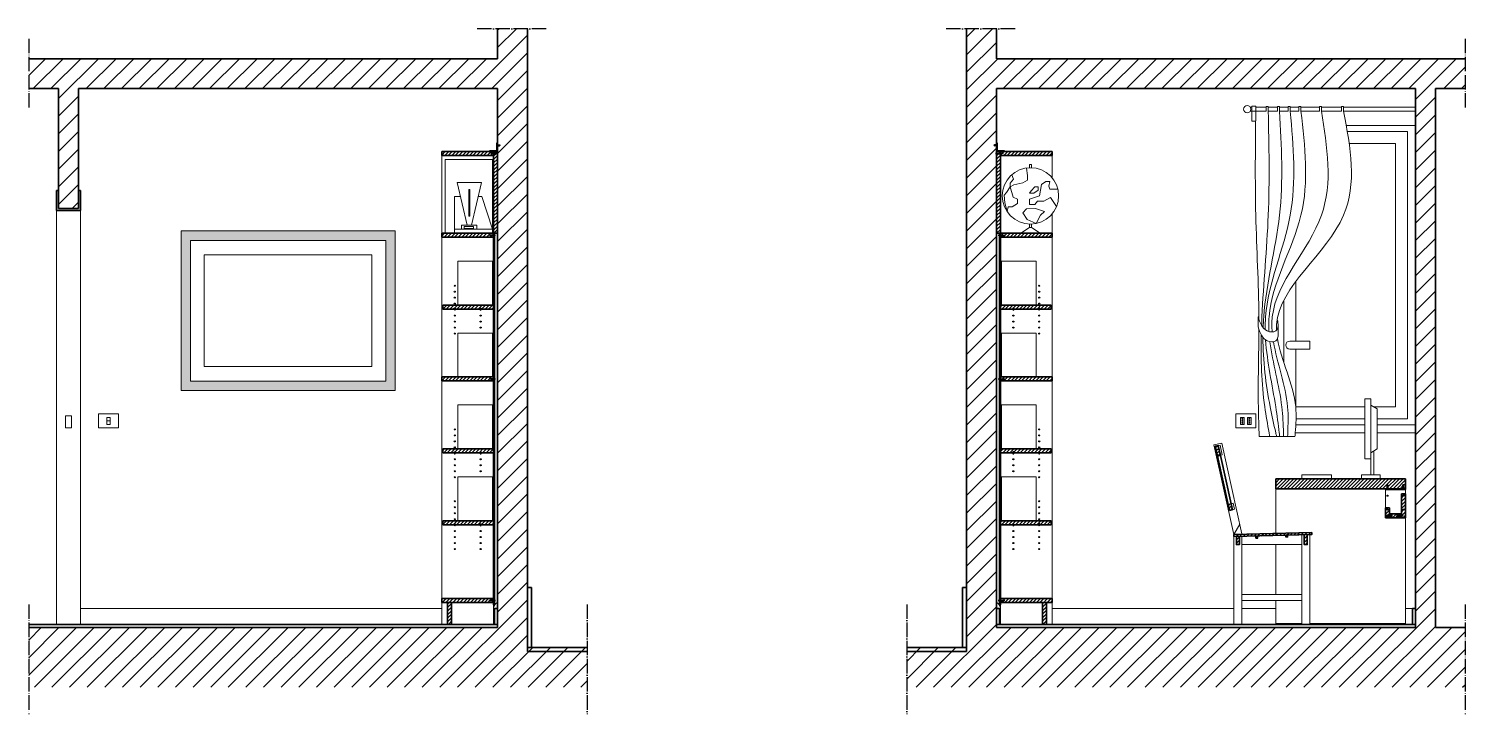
# Model space of a CAD drawing. Header units: inches. Extents: x -1073 to 749, y -113 to 910.
# Drawn here: x 29 to 749, y 566 to 910 of the extents above; entities that cross this region are included whole.
import ezdxf

# ---------------------------------------------------------------- set-up
doc = ezdxf.new("R2010")
doc.units = ezdxf.units.IN
doc.header["$MEASUREMENT"] = 0
doc.linetypes.add('ACAD_ISO04W100', pattern=[30, 24, -3, 0, -3])
doc.linetypes.add('HIDDEN', pattern=[0.375, 0.25, -0.125])
for name, color, linetype, lineweight in [('A-LP-SEZIONI', 151, 'Continuous', 13), ('A-prsp-2', 137, 'Continuous', 13), ('A-SECT A-MCUT', 7, 'Continuous', 35)]:
    doc.layers.add(name, color=color, linetype=linetype, lineweight=lineweight)
doc.layers.add('A-SECT D-MCUT', color=181, linetype='Continuous')
picture_1 = doc.add_image_def('image1.jpg', size_in_pixel=(850, 567))

# ---------------------------------------------------------------- blocks, each defined once
blk = doc.blocks.new('1')
for p, q in [((-113.53, 473.74), (-113.74, 473.54)), ((-113.39, 473.74), (-113.67, 473.47)), ((-113.25, 473.74), (-113.54, 473.46)), ((-113.11, 473.74), (-113.4, 473.46)), ((-113.06, 473.66), (-113.26, 473.46)), ((-111.56, 473.8), (-113.06, 473.8)), ((-111.56, 473.6), (-113.06, 473.6)), ((-111.56, 473.4), (-113.06, 473.4)), ((-111.16, 473.68), (-111.31, 473.68)), ((-111.16, 473.52), (-111.31, 473.52))]:
    blk.add_line(p, q)
blk.add_lwpolyline([(-113.06, 473.74), (-113.62, 473.74, 1), (-113.62, 473.46), (-113.06, 473.46)], format="xyb")
for points in [[(-113.06, 473.85), (-113.06, 473.35), (-111.56, 473.35), (-111.56, 473.85)], [(-111.31, 473.8), (-111.16, 473.8), (-111.16, 473.4), (-111.31, 473.4)]]:
    blk.add_lwpolyline(points, close=True)
for points in [[(-113.06, 473.7), (-111.56, 473.7), (-111.31, 473.7)], [(-111.31, 473.5), (-111.56, 473.5), (-113.06, 473.5)]]:
    blk.add_lwpolyline(points)
blk = doc.blocks.new('BLOCCO')
for p, q in [((9.6, 734.92), (9.2, 734.92)), ((9.3, 735.66), (9.3, 735.57)), ((9.3, 735.57), (9.52, 735.57)), ((9.74, 735.57), (9.52, 735.57)), ((9.74, 735.66), (9.74, 735.57)), ((9.6, 734.47), (9.2, 734.47))]:
    blk.add_line(p, q)
blk.add_lwpolyline([(9.2, 734.92), (9.2, 735.66), (9.85, 735.66), (9.85, 734.35), (9.2, 734.35), (9.2, 734.47)])
blk.add_lwpolyline([(9.3, 735.36), (9.3, 735.11), (9.74, 735.11), (9.74, 735.36)], close=True)
blk.add_arc((9.5, 734.7), 0.245, 293.14041, 66.85959)
blk = doc.blocks.new('2')
for p, q in [((-114.31, 468.2), (-111.81, 468.2)), ((-114.29, 468.3), (-111.83, 468.3)), ((-114.29, 468.11), (-111.83, 468.11)), ((-114.22, 468.4), (-111.9, 468.4)), ((-114.06, 468.45), (-112.06, 468.45)), ((-114.22, 468.01), (-111.9, 468.01)), ((-114.06, 467.95), (-112.06, 467.95))]:
    blk.add_line(p, q)
for centre, start, end in [((-114.06, 468.2), 90, 270), ((-112.06, 468.2), 270, 90)]:
    blk.add_arc(centre, 0.25, start, end)

msp = doc.modelspace()

# ---------------------------------------------------------------- hatches: boundary and pattern name
at = {"layer": 'A-prsp-2', "transparency": 33554687}
h = msp.add_hatch(color=252, dxfattribs=at)
h.dxf.hatch_style = 1
h.paths.add_polyline_path([(105.34, 808.47), (105.34, 728.58), (158.97, 728.58), (212.61, 728.58), (212.61, 808.47), (158.97, 808.47)])
h.paths.add_polyline_path([(158.97, 803.76), (207.9, 803.76), (207.9, 733.29), (158.97, 733.29), (110.04, 733.29), (110.04, 803.76)], flags=16)
at = {"layer": 'A-SECT D-MCUT', "transparency": 33554559}
h = msp.add_hatch(dxfattribs=at)
h.set_pattern_fill('ANSI31', color=181, scale=50)
h.paths.add_polyline_path([(308.97, 599.8), (278.97, 599.8), (278.97, 879.8), (263.97, 879.8), (263.97, 579.8), (308.97, 579.8)])
h.paths.add_polyline_path([(265.27, 851.38), (264.97, 851.18), (264.67, 851.18), (265.12, 851.48), (264.97, 851.58), (264.37, 851.18), (264.07, 851.18), (264.82, 851.68)], flags=16)
h.paths.add_polyline_path([(263.97, 609.8), (28.97, 609.8), (28.97, 579.8), (263.97, 579.8)])
h.paths.add_polyline_path([(278.97, 909.8), (263.97, 909.8), (263.97, 894.8), (28.97, 894.8), (28.97, 879.8), (43.97, 879.8), (43.97, 819.8), (53.97, 819.8), (53.97, 879.8), (278.97, 879.8)])
h = msp.add_hatch(dxfattribs=at)
h.set_pattern_fill('ANSI31', color=181, scale=50)
h.paths.add_polyline_path([(469.06, 599.8), (499.06, 599.8), (499.06, 879.8), (514.06, 879.8), (514.06, 579.8), (469.06, 579.8)])
h.paths.add_polyline_path([(512.76, 851.38), (513.06, 851.18), (513.36, 851.18), (512.91, 851.48), (513.06, 851.58), (513.66, 851.18), (513.96, 851.18), (513.21, 851.68)], flags=16)
h.paths.add_polyline_path([(514.06, 609.8), (749.06, 609.8), (749.06, 579.8), (514.06, 579.8)])
h.paths.add_polyline_path([(499.06, 909.8), (514.06, 909.8), (514.06, 894.8), (749.06, 894.8), (749.06, 879.8), (734.06, 879.8), (734.06, 609.8), (724.06, 609.8), (724.06, 879.8), (499.06, 879.8)])
at = {"layer": 'A-SECT D-MCUT', "transparency": 33554625}
h = msp.add_hatch(dxfattribs=at)
h.set_pattern_fill('ANSI31', color=181, scale=10)
h.set_pattern_definition([(45, (-156.2448, 1e-12), (-0.8838835, 0.8838835), [])])
h.paths.add_polyline_path([(262.52, 734.2), (262.02, 734.2), (262.02, 623.4), (262.52, 623.4)])
h.paths.add_polyline_path([(262.02, 807.3), (235.97, 807.3), (235.97, 805.3), (262.02, 805.3), (262.02, 806.2), (260.32, 806.2), (260.02, 806.3), (260.32, 806.4), (262.02, 806.4)])
h.paths.add_polyline_path([(260.7, 847.3), (260.7, 848.3), (235.97, 848.3), (235.97, 846.3), (262.02, 846.3), (262.02, 847.2), (261.57, 847.2), (261.13, 847.35), (260.9, 847)])
h.paths.add_polyline_path([(263.97, 848.3), (262.02, 848.3), (262.02, 847.4), (263.97, 847.4), (263.97, 847.6)])
h.paths.add_polyline_path([(263.97, 847.2), (262.02, 847.2), (262.02, 807.3), (263.97, 807.3)])
h.paths.add_polyline_path([(262.52, 806.2), (262.02, 806.2), (262.02, 805.3), (262.02, 734.4), (262.52, 734.4)])
h.paths.add_polyline_path([(262.52, 807.3), (262.02, 807.3), (262.02, 806.4), (262.52, 806.4)])
h.paths.add_polyline_path([(262.02, 771.3), (236.47, 771.3), (236.47, 769.3), (242.24, 769.3), (242.24, 769.8), (242.74, 769.8), (242.74, 769.3), (255.26, 769.3), (255.26, 769.8), (255.76, 769.8), (255.76, 769.3), (262.02, 769.3)])
h.paths.add_polyline_path([(262.02, 735.3), (235.97, 735.3), (235.97, 733.3), (262.02, 733.3), (262.02, 734.2), (260.32, 734.2), (260.02, 734.3), (260.32, 734.4), (262.02, 734.4)])
h.paths.add_polyline_path([(262.02, 699.3), (236.47, 699.3), (236.47, 697.3), (242.24, 697.3), (242.24, 697.8), (242.74, 697.8), (242.74, 697.3), (255.26, 697.3), (255.26, 697.8), (255.76, 697.8), (255.76, 697.3), (262.02, 697.3)])
h.paths.add_polyline_path([(262.02, 663.3), (236.47, 663.3), (236.47, 661.3), (242.24, 661.3), (242.24, 661.8), (242.74, 661.8), (242.74, 661.3), (255.26, 661.3), (255.26, 661.8), (255.76, 661.8), (255.76, 661.3), (262.02, 661.3)])
h.paths.add_polyline_path([(262.02, 624.3), (235.97, 624.3), (235.97, 622.3), (262.02, 622.3), (262.02, 623.2), (260.32, 623.2), (260.02, 623.3), (260.32, 623.4), (262.02, 623.4)])
h.paths.add_polyline_path([(240.97, 622.3), (238.97, 622.3), (238.97, 611.3), (240.97, 611.3)])
h.paths.add_polyline_path([(262.52, 623.2), (262.02, 623.2), (262.02, 621.1), (262.52, 621.1)])
h = msp.add_hatch(dxfattribs=at)
h.set_pattern_fill('ANSI31', color=181, scale=10)
h.set_pattern_definition([(45, (63.839, 0), (-0.8838835, 0.8838835), [])])
h.paths.add_polyline_path([(515.51, 734.2), (516.01, 734.2), (516.01, 623.4), (515.51, 623.4)])
h.paths.add_polyline_path([(516.01, 807.3), (542.06, 807.3), (542.06, 805.3), (516.01, 805.3), (516.01, 806.2), (517.71, 806.2), (518.01, 806.3), (517.71, 806.4), (516.01, 806.4)])
h.paths.add_polyline_path([(517.33, 847.3), (517.33, 848.3), (542.06, 848.3), (542.06, 846.3), (516.01, 846.3), (516.01, 847.2), (516.46, 847.2), (516.9, 847.35), (517.13, 847)])
h.paths.add_polyline_path([(514.06, 848.3), (516.01, 848.3), (516.01, 847.4), (514.06, 847.4), (514.06, 847.6)])
h.paths.add_polyline_path([(514.06, 847.2), (516.01, 847.2), (516.01, 807.3), (514.06, 807.3)])
h.paths.add_polyline_path([(515.51, 806.2), (516.01, 806.2), (516.01, 805.3), (516.01, 734.4), (515.51, 734.4)])
h.paths.add_polyline_path([(515.51, 807.3), (516.01, 807.3), (516.01, 806.4), (515.51, 806.4)])
h.paths.add_polyline_path([(516.01, 771.3), (541.56, 771.3), (541.56, 769.3), (535.79, 769.3), (535.79, 769.8), (535.29, 769.8), (535.29, 769.3), (522.77, 769.3), (522.77, 769.8), (522.27, 769.8), (522.27, 769.3), (516.01, 769.3)])
h.paths.add_polyline_path([(516.01, 735.3), (542.06, 735.3), (542.06, 733.3), (516.01, 733.3), (516.01, 734.2), (517.71, 734.2), (518.01, 734.3), (517.71, 734.4), (516.01, 734.4)])
h.paths.add_polyline_path([(516.01, 699.3), (541.56, 699.3), (541.56, 697.3), (535.79, 697.3), (535.79, 697.8), (535.29, 697.8), (535.29, 697.3), (522.77, 697.3), (522.77, 697.8), (522.27, 697.8), (522.27, 697.3), (516.01, 697.3)])
h.paths.add_polyline_path([(516.01, 663.3), (541.56, 663.3), (541.56, 661.3), (535.79, 661.3), (535.79, 661.8), (535.29, 661.8), (535.29, 661.3), (522.77, 661.3), (522.77, 661.8), (522.27, 661.8), (522.27, 661.3), (516.01, 661.3)])
h.paths.add_polyline_path([(516.01, 624.3), (542.06, 624.3), (542.06, 622.3), (516.01, 622.3), (516.01, 623.2), (517.71, 623.2), (518.01, 623.3), (517.71, 623.4), (516.01, 623.4)])
h.paths.add_polyline_path([(537.06, 622.3), (539.06, 622.3), (539.06, 611.3), (537.06, 611.3)])
h.paths.add_polyline_path([(515.51, 623.2), (516.01, 623.2), (516.01, 621.1), (515.51, 621.1)])
at = {"layer": 'A-SECT D-MCUT', "transparency": 33554564}
h = msp.add_hatch(dxfattribs=at)
h.set_pattern_fill('ANSI31', color=181, scale=10)
h.paths.add_polyline_path([(631.68, 671.79), (630.21, 671.46), (630.88, 668.46), (632.34, 668.79)])
h.paths.add_polyline_path([(635.82, 655.3), (634.32, 655.3), (634.32, 651.3), (635.82, 651.3)])
h.paths.add_polyline_path([(672.07, 657.3), (633.07, 656.3), (633.07, 655.3), (672.07, 656.3)])
h.paths.add_polyline_path([(669.83, 656.22), (668.33, 656.22), (668.32, 651.3), (669.82, 651.3)])
h.paths.add_polyline_path([(625.21, 700.89), (623.74, 700.57), (624.83, 695.69), (626.29, 696.01)])
edge = h.paths.add_edge_path()
edge.add_line((717.06, 676.8), (719.06, 676.8))
edge.add_line((719.06, 676.8), (719.06, 664.8))
edge.add_line((719.06, 664.8), (717.06, 664.8))
edge.add_line((717.06, 664.8), (717.06, 665.49))
edge.add_line((717.06, 665.49), (717.06, 665.57))
edge.add_line((717.06, 665.57), (717.06, 665.68))
edge.add_line((717.06, 665.68), (717.62, 665.68))
edge.add_arc((717.62, 665.82), 0.14, 270, 450)
edge.add_line((717.62, 665.96), (717.06, 665.96))
edge.add_line((717.06, 665.96), (717.06, 666.07))
edge.add_line((717.06, 666.07), (717.06, 676.8))
edge = h.paths.add_edge_path(flags=16)
edge.add_arc((718.06, 675.8), 0.3, 0, 360)
edge = h.paths.add_edge_path(flags=16)
edge.add_arc((718.06, 668.8), 0.3, 0, 360)
h.paths.add_polyline_path([(715.56, 666.8), (717.06, 666.8), (717.06, 666.07), (715.56, 666.07)], flags=17)
h.paths.add_polyline_path([(711.06, 665.55), (712.31, 665.55), (712.31, 666.05), (711.06, 666.05), (711.06, 666.8), (714.91, 666.8), (714.91, 665.49), (715.56, 665.49), (717.06, 665.49), (717.06, 664.8), (711.06, 664.8)])
h.paths.add_polyline_path([(709.06, 669.8), (711.06, 669.8), (711.06, 666.05), (709.81, 666.05), (709.81, 665.55), (711.06, 665.55), (711.06, 664.8), (709.06, 664.8)])
edge = h.paths.add_edge_path(flags=16)
edge.add_arc((710.06, 668.8), 0.3, 0, 360)
h.paths.add_polyline_path([(709.06, 679.3), (709.97, 679.3), (709.89, 679), (709.06, 679)])
h.paths.add_polyline_path([(710.27, 679.3), (717.84, 679.3), (717.76, 679), (710.36, 679)])
h.paths.add_polyline_path([(718.14, 679.3), (719.06, 679.3), (719.06, 679), (718.23, 679)])
edge = h.paths.add_edge_path()
edge.add_line((654.06, 684.3), (719.06, 684.3))
edge.add_line((719.06, 684.3), (719.06, 679.3))
edge.add_line((719.06, 679.3), (718.14, 679.3))
edge.add_line((718.14, 679.3), (718.14, 681.17))
edge.add_arc((717.99, 681.17), 0.15, 0, 180)
edge.add_line((717.84, 681.17), (717.84, 679.3))
edge.add_line((717.84, 679.3), (710.27, 679.3))
edge.add_line((710.27, 679.3), (710.27, 681.17))
edge.add_arc((710.12, 681.17), 0.15, 0, 180)
edge.add_line((709.97, 681.17), (709.97, 679.3))
edge.add_line((709.97, 679.3), (709.06, 679.3))
edge.add_line((709.06, 679.3), (654.06, 679.3))
edge.add_line((654.06, 679.3), (654.06, 684.3))

# ---------------------------------------------------------------- linework, layer by layer
at = {"transparency": 33554625}
for p, q in [((263.67, 851.88), (263.97, 851.88)), ((263.67, 851.63), (263.77, 851.38)), ((263.67, 851.13), (263.77, 851.38)), ((263.67, 850.88), (263.97, 850.88)), ((263.97, 851.58), (263.82, 851.88)), ((263.97, 851.18), (263.82, 850.88)), ((263.97, 851.58), (264.97, 851.58)), ((264.37, 851.58), (263.97, 851.31)), ((264.07, 851.58), (263.97, 851.51)), ((263.97, 851.18), (264.97, 851.18)), ((264.67, 851.58), (264.07, 851.18)), ((264.97, 851.58), (264.37, 851.18)), ((265.12, 851.48), (264.67, 851.18)), ((264.97, 851.58), (265.27, 851.38)), ((265.27, 851.38), (264.97, 851.18)), ((513.06, 851.58), (512.76, 851.38)), ((512.76, 851.38), (513.06, 851.18)), ((512.91, 851.48), (513.36, 851.18)), ((514.06, 851.58), (513.06, 851.58)), ((513.06, 851.58), (513.66, 851.18)), ((514.06, 851.18), (513.06, 851.18)), ((513.36, 851.58), (513.96, 851.18)), ((513.66, 851.58), (514.06, 851.31)), ((513.96, 851.58), (514.06, 851.51)), ((514.36, 851.88), (514.06, 851.88)), ((514.06, 851.58), (514.21, 851.88)), ((514.06, 851.18), (514.21, 850.88)), ((514.36, 850.88), (514.06, 850.88)), ((514.36, 851.63), (514.26, 851.38)), ((514.36, 851.13), (514.26, 851.38)), ((261.82, 848.6), (259.97, 848.6)), ((260.4, 848.6), (260.4, 848.3)), ((260.7, 848.3), (260.4, 848.45)), ((260.65, 848.6), (260.9, 848.5)), ((260.7, 848.3), (260.7, 847.3)), ((260.7, 847.9), (260.96, 848.3)), ((260.7, 848.2), (260.76, 848.3)), ((260.7, 847.6), (261.1, 848.2)), ((260.7, 847.3), (261.1, 847.9)), ((260.7, 847.3), (260.9, 847)), ((260.8, 847.15), (261.1, 847.6)), ((261.15, 848.6), (260.9, 848.5)), ((260.9, 847), (261.1, 847.3)), ((261.1, 848.3), (261.4, 848.45)), ((261.1, 848.3), (261.1, 847.3)), ((261.57, 847.4), (261.27, 847.3)), ((261.27, 847.3), (261.57, 847.2)), ((261.4, 848.6), (261.4, 848.3)), ((263.97, 847.4), (261.57, 847.4)), ((263.97, 847.2), (261.57, 847.2)), ((264.17, 847.6), (263.97, 847.6)), ((263.97, 847.6), (263.97, 847.4)), ((263.97, 847), (264.17, 847)), ((264.17, 847), (264.17, 847.6)), ((513.86, 847), (513.86, 847.6)), ((513.86, 847.6), (514.06, 847.6)), ((514.06, 847), (513.86, 847)), ((514.06, 847.6), (514.06, 847.4)), ((514.06, 847.4), (516.46, 847.4)), ((514.06, 847.2), (516.46, 847.2)), ((516.21, 848.6), (518.06, 848.6)), ((516.46, 847.4), (516.76, 847.3)), ((516.76, 847.3), (516.46, 847.2)), ((516.63, 848.6), (516.63, 848.3)), ((516.93, 848.3), (516.63, 848.45)), ((516.88, 848.6), (517.13, 848.5)), ((516.93, 848.3), (516.93, 847.3)), ((517.33, 847.6), (516.93, 848.2)), ((517.33, 847.3), (516.93, 847.9)), ((517.23, 847.15), (516.93, 847.6)), ((517.13, 847), (516.93, 847.3)), ((517.33, 847.9), (517.07, 848.3)), ((517.38, 848.6), (517.13, 848.5)), ((517.33, 847.3), (517.13, 847)), ((517.33, 848.2), (517.27, 848.3)), ((517.33, 848.3), (517.63, 848.45)), ((517.33, 848.3), (517.33, 847.3)), ((517.63, 848.6), (517.63, 848.3)), ((262.72, 806.6), (262.52, 806.6)), ((262.72, 806), (262.72, 806.6)), ((515.31, 806), (515.31, 806.6)), ((515.31, 806.6), (515.51, 806.6)), ((260.32, 806.4), (260.02, 806.3)), ((260.02, 806.3), (260.32, 806.2)), ((262.52, 806.4), (260.32, 806.4)), ((262.52, 806.2), (260.32, 806.2)), ((262.52, 806), (262.72, 806)), ((515.51, 806), (515.31, 806)), ((515.51, 806.4), (517.71, 806.4)), ((515.51, 806.2), (517.71, 806.2)), ((517.71, 806.4), (518.01, 806.3)), ((518.01, 806.3), (517.71, 806.2)), ((242.24, 769.05), (242.24, 769.8)), ((242.24, 769.8), (242.74, 769.8)), ((242.74, 769.8), (242.74, 769.05)), ((255.26, 769.05), (255.26, 769.8)), ((255.26, 769.8), (255.76, 769.8)), ((255.76, 769.8), (255.76, 769.05)), ((522.77, 769.8), (522.27, 769.8)), ((522.27, 769.8), (522.27, 769.05)), ((522.77, 769.05), (522.77, 769.8)), ((535.79, 769.8), (535.29, 769.8)), ((535.29, 769.8), (535.29, 769.05)), ((535.79, 769.05), (535.79, 769.8)), ((262.72, 734.6), (262.52, 734.6)), ((262.72, 734), (262.72, 734.6)), ((515.31, 734), (515.31, 734.6)), ((515.31, 734.6), (515.51, 734.6)), ((260.32, 734.4), (260.02, 734.3)), ((260.02, 734.3), (260.32, 734.2)), ((262.52, 734.4), (260.32, 734.4)), ((262.52, 734.2), (260.32, 734.2)), ((262.52, 734), (262.72, 734)), ((515.51, 734), (515.31, 734)), ((515.51, 734.4), (517.71, 734.4)), ((515.51, 734.2), (517.71, 734.2)), ((517.71, 734.4), (518.01, 734.3)), ((518.01, 734.3), (517.71, 734.2)), ((242.24, 697.05), (242.24, 697.8)), ((242.24, 697.8), (242.74, 697.8)), ((242.74, 697.8), (242.74, 697.05)), ((255.26, 697.05), (255.26, 697.8)), ((255.26, 697.8), (255.76, 697.8)), ((255.76, 697.8), (255.76, 697.05)), ((522.77, 697.8), (522.27, 697.8)), ((522.27, 697.8), (522.27, 697.05)), ((522.77, 697.05), (522.77, 697.8)), ((535.79, 697.8), (535.29, 697.8)), ((535.29, 697.8), (535.29, 697.05)), ((535.79, 697.05), (535.79, 697.8)), ((242.24, 661.05), (242.24, 661.8)), ((242.24, 661.8), (242.74, 661.8)), ((242.74, 661.8), (242.74, 661.05)), ((255.26, 661.05), (255.26, 661.8)), ((255.26, 661.8), (255.76, 661.8)), ((255.76, 661.8), (255.76, 661.05)), ((522.77, 661.8), (522.27, 661.8)), ((522.27, 661.8), (522.27, 661.05)), ((522.77, 661.05), (522.77, 661.8)), ((535.79, 661.8), (535.29, 661.8)), ((535.29, 661.8), (535.29, 661.05)), ((535.79, 661.05), (535.79, 661.8)), ((260.32, 623.4), (260.02, 623.3)), ((260.02, 623.3), (260.32, 623.2)), ((262.52, 623.4), (260.32, 623.4)), ((262.52, 623.2), (260.32, 623.2)), ((262.72, 623.6), (262.52, 623.6)), ((262.52, 623), (262.72, 623)), ((262.72, 623), (262.72, 623.6)), ((515.31, 623), (515.31, 623.6)), ((515.31, 623.6), (515.51, 623.6)), ((515.51, 623), (515.31, 623)), ((515.51, 623.4), (517.71, 623.4)), ((515.51, 623.2), (517.71, 623.2)), ((517.71, 623.4), (518.01, 623.3)), ((518.01, 623.3), (517.71, 623.2)), ((235.97, 611.3), (262.02, 611.3)), ((542.06, 611.3), (516.01, 611.3))]:
    msp.add_line(p, q, dxfattribs=at)
at = {"transparency": 33554687}
for p, q in [((714.91, 665.8), (714.91, 666.8)), ((644.09, 654.58), (644.07, 655.58)), ((644.92, 655.4), (644.22, 655.38)), ((644.22, 655.38), (644.24, 654.59)), ((644.92, 655.4), (644.94, 654.61)), ((645.09, 654.61), (645.06, 655.61)), ((659.09, 654.97), (659.06, 655.97)), ((659.22, 655.76), (659.92, 655.78)), ((659.22, 655.76), (659.24, 654.97)), ((659.92, 655.78), (659.94, 654.99)), ((660.09, 654.99), (660.06, 655.99)), ((644.09, 654.58), (645.09, 654.61)), ((660.09, 654.99), (659.09, 654.97))]:
    msp.add_line(p, q, dxfattribs=at)
at = {"transparency": 33554625}
for centre in [(242.49, 781.05), (242.49, 778.05), (535.54, 781.05), (535.54, 778.05), (242.49, 775.05), (242.49, 772.05), (535.54, 775.05), (535.54, 772.05), (242.49, 766.05), (242.49, 763.05), (255.51, 766.05), (255.51, 763.05), (522.52, 766.05), (522.52, 763.05), (535.54, 766.05), (535.54, 763.05), (242.49, 760.05), (242.49, 757.05), (255.51, 760.05), (522.52, 760.05), (535.54, 760.05), (535.54, 757.05), (242.49, 709.05), (242.49, 706.05), (535.54, 709.05), (535.54, 706.05), (242.49, 703.05), (242.49, 700.05), (535.54, 703.05), (535.54, 700.05), (242.49, 694.05), (242.49, 691.05), (255.51, 694.05), (255.51, 691.05), (522.52, 694.05), (522.52, 691.05), (535.54, 694.05), (535.54, 691.05), (242.49, 688.05), (242.49, 685.05), (255.51, 688.05), (522.52, 688.05), (535.54, 688.05), (535.54, 685.05), (242.49, 673.05), (242.49, 670.05), (535.54, 673.05), (535.54, 670.05), (242.49, 667.05), (242.49, 664.05), (535.54, 667.05), (535.54, 664.05), (242.49, 658.05), (242.49, 655.05), (255.51, 658.05), (255.51, 655.05), (522.52, 658.05), (522.52, 655.05), (535.54, 658.05), (535.54, 655.05), (242.49, 652.05), (242.49, 649.05), (255.51, 652.05), (255.51, 649.05), (522.52, 652.05), (522.52, 649.05), (535.54, 652.05), (535.54, 649.05)]:
    msp.add_circle(centre, 0.25, dxfattribs=at)
at = {"transparency": 33554687}
msp.add_circle((710.06, 675.8), 0.3, dxfattribs=at)
at = {"linetype": 'HIDDEN', "transparency": 33554687}
for centre in [(718.06, 675.8), (710.06, 668.8), (718.06, 668.8)]:
    msp.add_circle(centre, 0.3, dxfattribs=at)
at = {"transparency": 33554625}
for centre in [(242.49, 769.05), (255.51, 769.05), (522.52, 769.05), (535.54, 769.05), (242.49, 697.05), (255.51, 697.05), (522.52, 697.05), (535.54, 697.05), (242.49, 661.05), (255.51, 661.05), (522.52, 661.05), (535.54, 661.05)]:
    msp.add_arc(centre, 0.25, 180, 0, dxfattribs=at)
at = {"layer": 'A-LP-SEZIONI', "linetype": 'ACAD_ISO04W100', "lineweight": 30, "ltscale": 0.3, "transparency": 33554687}
for p, q in [((288.28, 909.8), (253.28, 909.8)), ((523.36, 909.8), (488.36, 909.8)), ((28.97, 904.8), (28.97, 869.8)), ((749.06, 904.8), (749.06, 869.8)), ((28.97, 621.3), (28.97, 566.3)), ((308.97, 621.3), (308.97, 566.3)), ((469.06, 621.3), (469.06, 566.3))]:
    msp.add_line(p, q, dxfattribs=at)
at = {"layer": 'A-LP-SEZIONI', "transparency": 33554687}
for p, q in [((235.97, 807.3), (235.97, 846.3)), ((542.06, 834.94), (542.06, 846.3)), ((42.97, 818.8), (42.97, 611.3)), ((54.97, 818.8), (54.97, 611.3)), ((542.06, 807.3), (542.06, 817.14)), ((661.06, 753.3), (671.06, 753.3)), ((671.06, 749.3), (661.06, 749.3)), ((671.06, 753.3), (671.06, 749.3)), ((68.1, 713.3), (69.85, 713.3)), ((663.82, 707.3), (698.65, 707.3)), ((704.83, 707.3), (724.06, 707.3)), ((623.07, 701.3), (626.97, 702.17)), ((623.07, 701.3), (633.07, 656.3)), ((625.21, 700.89), (626.18, 701.11)), ((626.18, 701.11), (627.27, 696.23)), ((626.97, 702.17), (637.07, 656.74)), ((626.29, 696.01), (627.27, 696.23)), ((654.06, 656.3), (654.06, 679.3)), ((709.06, 669.8), (709.06, 679)), ((719.06, 679), (719.06, 676.8)), ((631.68, 671.79), (632.65, 672.01)), ((632.65, 672.01), (633.32, 669.01)), ((632.34, 668.79), (633.32, 669.01)), ((719.06, 664.8), (719.06, 611.8)), ((636, 661.54), (633.07, 656.3)), ((633.07, 611.3), (633.07, 655.3)), ((637.07, 656.4), (637.07, 656.74)), ((637.07, 611.3), (637.07, 655.4)), ((667.07, 656.17), (667.07, 611.3)), ((671.07, 656.28), (671.07, 611.3)), ((637.07, 651.3), (667.07, 651.3)), ((654.06, 626.3), (654.06, 651.3)), ((235.97, 619.3), (54.97, 619.3)), ((262.02, 621.1), (262.02, 619.3)), ((262.47, 619.3), (262.02, 619.3)), ((515.56, 619.3), (516.01, 619.3)), ((516.01, 621.1), (516.01, 619.3)), ((542.06, 619.3), (633.07, 619.3)), ((667.07, 626.3), (637.07, 626.3)), ((667.07, 623.3), (637.07, 623.3)), ((637.07, 619.3), (654.06, 619.3)), ((654.06, 611.8), (654.06, 623.3)), ((719.06, 619.3), (722.56, 619.3)), ((633.07, 611.3), (637.07, 611.3)), ((667.07, 611.8), (654.06, 611.8)), ((667.07, 611.3), (671.07, 611.3)), ((719.06, 611.8), (671.07, 611.8))]:
    msp.add_line(p, q, dxfattribs=at)
at = {"layer": 'A-LP-SEZIONI', "transparency": 33554625}
for p, q in [((235.97, 805.3), (235.97, 735.3)), ((542.06, 805.3), (542.06, 735.3)), ((235.97, 733.3), (235.97, 624.3)), ((542.06, 733.3), (542.06, 624.3)), ((235.97, 622.3), (235.97, 611.3)), ((262.02, 611.3), (262.02, 619.3)), ((516.01, 611.3), (516.01, 619.3)), ((542.06, 622.3), (542.06, 611.3))]:
    msp.add_line(p, q, dxfattribs=at)
at = {"layer": 'A-LP-SEZIONI', "transparency": 33554687}
for points in [[(724.06, 861.3), (689.38, 861.3)], [(704.83, 714.3), (720.06, 714.3), (720.06, 858.3), (689.9, 858.3)], [(690.83, 852.3), (714.06, 852.3), (714.06, 720.3), (703.19, 720.3)], [(664.06, 753.3), (664.06, 783.1)], [(658.06, 773.62), (658.06, 742.71)], [(698.65, 720.3), (664.06, 720.3), (664.06, 749.3)], [(664.23, 714.3), (698.65, 714.3)], [(664.1, 711.3), (698.65, 711.3)], [(704.83, 711.3), (724.06, 711.3)]]:
    msp.add_lwpolyline(points, dxfattribs=at)
for points in [[(47.47, 709.8), (50.47, 709.8), (50.47, 715.8), (47.47, 715.8)], [(73.97, 709.8), (73.97, 716.8), (63.97, 716.8), (63.97, 709.8)], [(68.1, 711.55), (69.85, 711.55), (69.85, 715.05), (68.1, 715.05)], [(656.06, 611.3), (658.05, 611.3), (658.05, 611.8), (656.06, 611.8)], [(719.06, 611.3), (717.07, 611.3), (717.07, 611.8), (719.06, 611.8)]]:
    msp.add_lwpolyline(points, close=True, dxfattribs=at)
msp.add_arc((661.06, 751.3), 2, 90, 270, dxfattribs=at)
at = {"layer": 'A-LP-SEZIONI', "transparency": 33554625}
for centre, start, end in [((265.19, 619.38), 112.56431, 181.36405), ((512.84, 619.38), 358.63595, 67.43569)]:
    msp.add_arc(centre, 3.17, start, end, dxfattribs=at)
at = {"layer": 'A-LP-SEZIONI', "transparency": 33554687}
for points in [[(644.36, 655.38), (644.57, 655.31), (644.78, 655.39)], [(659.77, 655.78), (659.57, 655.7), (659.36, 655.77)]]:
    msp.add_spline(points, degree=3, dxfattribs=at)
at = {"layer": 'A-prsp-2', "transparency": 33554687}
for p, q in [((641.26, 870.49), (642.06, 870.49)), ((642.06, 868.49), (641.26, 868.49)), ((642.06, 863.49), (642.06, 870.99)), ((642.06, 870.99), (644.06, 870.99)), ((649.31, 868.49), (642.06, 868.49)), ((644.06, 870.99), (644.06, 868.49)), ((649.31, 870.49), (644.06, 870.49)), ((654.94, 870.49), (650.31, 870.49)), ((654.94, 868.49), (650.31, 868.49)), ((660.32, 870.49), (655.94, 870.49)), ((660.32, 868.49), (655.94, 868.49)), ((665.7, 870.49), (661.32, 870.49)), ((665.7, 868.49), (661.32, 868.49)), ((675.96, 870.49), (666.7, 870.49)), ((675.96, 868.49), (666.7, 868.49)), ((687.06, 870.49), (676.96, 870.49)), ((687.06, 868.49), (676.96, 868.49)), ((724.06, 870.49), (688.06, 870.49)), ((724.06, 868.49), (688.06, 868.49)), ((644, 863.49), (642.06, 863.49)), ((522.56, 834.44), (521.84, 836.67)), ((529.06, 839.99), (529.62, 836.2)), ((529.62, 836.2), (529.62, 833.88)), ((530.65, 840.13), (530.65, 841.8)), ((530.65, 841.8), (531.59, 841.8)), ((531.6, 840.13), (531.59, 841.8)), ((248.78, 811.37), (243.73, 832.71)), ((243.73, 832.71), (255.95, 832.71)), ((249.64, 829.29), (249.64, 815.85)), ((249.64, 829.29), (250.04, 829.29)), ((250.04, 829.29), (250.04, 815.85)), ((250.9, 811.37), (255.95, 832.71)), ((519.08, 827.73), (520.88, 830.53)), ((520.88, 832.39), (522.56, 834.44)), ((520.88, 830.53), (520.88, 832.39)), ((522.74, 831.65), (520.88, 830.53)), ((520.88, 830.53), (522.37, 825.41)), ((527.2, 832.67), (522.74, 831.65)), ((529.62, 833.88), (527.2, 832.67)), ((530.7, 827.42), (531.46, 828.66)), ((531.46, 828.66), (533.27, 830.56)), ((534.89, 828.85), (532.79, 827.42)), ((533.27, 830.56), (534.89, 830.56)), ((534.89, 830.56), (534.89, 828.85)), ((535.7, 826.05), (536.6, 831.71)), ((536.6, 831.71), (538.8, 833.33)), ((538.8, 833.33), (540.8, 833.33)), ((540.8, 833.33), (540.23, 830.85)), ((540.23, 830.85), (540.8, 829.42)), ((540.8, 829.42), (544.81, 829.42)), ((242.42, 825.8), (245.37, 825.8)), ((242.42, 825.8), (242.42, 807.3)), ((254.31, 825.8), (256.08, 825.8)), ((256.08, 825.8), (261.52, 809.3)), ((517.95, 826.43), (519.08, 827.73)), ((518.26, 822.65), (517.95, 826.43)), ((519.39, 818.19), (518.26, 822.65)), ((524.69, 822.25), (522, 820.48)), ((522.37, 825.41), (524.69, 824.39)), ((524.69, 824.39), (524.69, 822.25)), ((535.7, 826.05), (530.6, 824.46)), ((530.6, 824.46), (530.6, 821.7)), ((530.6, 821.7), (533.27, 821.7)), ((532.79, 827.42), (530.7, 827.42)), ((533.27, 821.7), (534.6, 823.32)), ((534.6, 823.32), (537.75, 823.32)), ((537.75, 823.32), (541.18, 825.32)), ((541.18, 825.32), (544.16, 820.68)), ((250.04, 815.85), (249.64, 815.85)), ((519.86, 820.48), (519.39, 818.19)), ((522, 820.48), (519.86, 820.48)), ((527.27, 817.5), (529.17, 819.5)), ((529.46, 814.16), (527.27, 817.5)), ((529.17, 819.5), (533.56, 819.69)), ((534.03, 812.23), (529.46, 814.16)), ((533.56, 819.69), (538.13, 818.26)), ((536.13, 816.45), (534.03, 812.23)), ((538.13, 818.26), (536.13, 816.45)), ((242.42, 809.3), (261.52, 809.3)), ((245.89, 809.3), (245.89, 811.37)), ((245.89, 811.37), (253.67, 811.37)), ((253.67, 811.37), (253.67, 809.3)), ((530.65, 810.27), (526.34, 807.3)), ((530.65, 810.27), (531.6, 810.27)), ((530.66, 811.94), (530.66, 810.27)), ((531.6, 811.94), (531.6, 810.28)), ((531.62, 810.27), (535.92, 807.3)), ((645.26, 765.39), (645.26, 760.39)), ((655.25, 761.27), (655.25, 756.27)), ((698.65, 694.3), (698.65, 724.3)), ((698.65, 724.3), (701.74, 724.3)), ((701.74, 724.3), (701.74, 719.3)), ((704.83, 719.3), (701.74, 721.19)), ((701.74, 719.3), (701.74, 694.3)), ((704.83, 699.3), (704.83, 719.3)), ((645.77, 705.52), (663.69, 705.55)), ((704.83, 699.3), (701.74, 697.22)), ((701.74, 694.3), (698.65, 694.3)), ((701.74, 694.3), (701.74, 686.3)), ((703.28, 686.3), (703.28, 698.26)), ((697.11, 684.3), (697.11, 686.3)), ((697.11, 686.3), (706.37, 686.3)), ((706.37, 684.3), (697.11, 684.3)), ((706.37, 686.3), (706.37, 684.3))]:
    msp.add_line(p, q, dxfattribs=at)
for points in [[(650.31, 868.49), (650.31, 870.79), (649.31, 870.79), (649.31, 868.49)], [(655.94, 868.49), (655.94, 870.79), (654.94, 870.79), (654.94, 868.49)], [(661.32, 868.49), (661.32, 870.79), (660.32, 870.79), (660.32, 868.49)], [(666.7, 868.49), (666.7, 870.79), (665.7, 870.79), (665.7, 868.49)], [(676.96, 868.49), (676.96, 870.79), (675.96, 870.79), (675.96, 868.49)], [(688.06, 868.49), (688.06, 870.79), (687.06, 870.79), (687.06, 868.49)], [(261.52, 807.3), (261.52, 844.3), (237.71, 844.3), (237.71, 807.3)], [(261.52, 771.3), (261.52, 793.3), (244.06, 793.3), (244.06, 771.3)], [(533.97, 771.3), (533.97, 793.3), (516.51, 793.3), (516.51, 771.3)], [(261.52, 735.3), (261.52, 757.3), (244.06, 757.3), (244.06, 735.3)], [(533.97, 735.3), (533.97, 757.3), (516.51, 757.3), (516.51, 735.3)], [(261.52, 699.3), (261.52, 721.3), (244.06, 721.3), (244.06, 699.3)], [(533.97, 699.3), (533.97, 721.3), (516.51, 721.3), (516.51, 699.3)], [(261.52, 663.3), (261.52, 685.3), (244.06, 685.3), (244.06, 663.3)], [(533.97, 663.3), (533.97, 685.3), (516.51, 685.3), (516.51, 663.3)]]:
    msp.add_lwpolyline(points, dxfattribs=at)
for points in [[(212.61, 808.47), (158.97, 808.47), (105.34, 808.47), (105.34, 728.58), (158.97, 728.58), (212.61, 728.58)], [(247.29, 810.76), (251.94, 810.76), (251.94, 809.78), (247.29, 809.78)], [(207.9, 803.76), (158.97, 803.76), (110.04, 803.76), (110.04, 733.29), (158.97, 733.29), (207.9, 733.29)], [(639.88, 709.8), (634.06, 709.8), (634.06, 716.8), (639.88, 716.8), (644.06, 716.8), (644.06, 709.8)], [(636.43, 711.55), (638.18, 711.55), (638.18, 715.05), (636.43, 715.05)], [(641.68, 711.55), (639.93, 711.55), (639.93, 715.05), (641.68, 715.05)], [(682.05, 684.3), (667.05, 684.3), (667.05, 686.3), (682.05, 686.3)]]:
    msp.add_lwpolyline(points, close=True, dxfattribs=at)
for centre, radius in [((639.76, 869.49), 1.8), ((531.11, 826.04), 14.11), ((637.31, 714.3), 0.25), ((637.31, 713.3), 0.25), ((640.81, 714.3), 0.25), ((640.81, 713.3), 0.25), ((637.31, 712.3), 0.25), ((640.81, 712.3), 0.25)]:
    msp.add_circle(centre, radius, dxfattribs=at)
msp.add_arc((531.11, 826.04), 14.87, 269.94566, 270.05434, dxfattribs=at)
for points, knots in [([(644.06, 868.49), (643.85, 851.1), (643.43, 816.72), (645.5, 782.03), (645.6, 764.7), (645.6, 764.35)], [0, 0, 0, 0, 52.153731, 103.116722, 104.155355, 104.155355, 104.155355, 104.155355]), ([(650.31, 868.49), (650.66, 851.08), (651.36, 816.65), (647.79, 781.01), (647.01, 762.54), (646.96, 761.11)], [0, 0, 0, 0, 52.153731, 103.192497, 107.464156, 107.464156, 107.464156, 107.464156]), ([(655.94, 868.49), (656.91, 851.02), (658.82, 816.3), (648.8, 780.75), (647.78, 761.8), (647.72, 760)], [0, 0, 0, 0, 52.153731, 103.707422, 109.109116, 109.109116, 109.109116, 109.109116]), ([(661.32, 868.49), (662.89, 850.94), (666.05, 815.75), (649.24, 780.48), (648.73, 761.14), (648.75, 759)], [0, 0, 0, 0, 52.153731, 104.575719, 111.064112, 111.064112, 111.064112, 111.064112]), ([(666.7, 868.49), (668.74, 850.84), (672.87, 815.13), (650.44, 780.29), (650.52, 760.53), (650.66, 758.07)], [0, 0, 0, 0, 52.153731, 105.552018, 113.074745, 113.074745, 113.074745, 113.074745]), ([(676.96, 868.49), (679.84, 850.54), (685.86, 813.12), (651.95, 780.83), (652.06, 760.4), (652.28, 757.85)], [0, 0, 0, 0, 52.153731, 108.739815, 116.689521, 116.689521, 116.689521, 116.689521]), ([(688.06, 868.49), (691.47, 850.32), (699.07, 809.76), (654.62, 780.2), (654.44, 759.71), (654.48, 758.78)], [0, 0, 0, 0, 52.153731, 116.408115, 119.415286, 119.415286, 119.415286, 119.415286]), ([(654.79, 764.04), (655.53, 762.08), (655.38, 757.36), (647.6, 758.11), (646.19, 762.49), (645.26, 765.39)], [10.25606, 10.25606, 10.25606, 10.25606, 15.815381, 20.048469, 28.419935, 28.419935, 28.419935, 28.419935]), ([(645.6, 759.35), (645.55, 746.33), (644.97, 728.38), (645.6, 710.45), (645.77, 705.52)], [109.159096, 109.159096, 109.159096, 109.159096, 148.208673, 162.995104, 162.995104, 162.995104, 162.995104]), ([(655.25, 756.71), (655.29, 755.34), (654.51, 752.45), (647.6, 753.11), (646.19, 757.49), (645.26, 760.39)], [12.300132, 12.300132, 12.300132, 12.300132, 15.815381, 20.048469, 28.419935, 28.419935, 28.419935, 28.419935]), ([(646.81, 756.37), (646.52, 744.3), (646.98, 727.8), (649.95, 711.63), (650.74, 707.3), (650.85, 706.71), (650.95, 706.11), (651.06, 705.52)], [112.189966, 112.189966, 112.189966, 112.189966, 148.305637, 161.490068, 161.490068, 161.490068, 163.298834, 163.298834, 163.298834, 163.298834]), ([(647.63, 755.1), (647.64, 743.45), (649.59, 727.29), (653.09, 711.62), (654.06, 707.3), (654.19, 706.71), (654.32, 706.11), (654.45, 705.52)], [114.006196, 114.006196, 114.006196, 114.006196, 148.916965, 162.210577, 162.210577, 162.210577, 164.036372, 164.036372, 164.036372, 164.036372]), ([(648.97, 753.85), (649.73, 742.72), (653.32, 727.07), (655.29, 711.63), (655.84, 707.3), (655.92, 706.71), (655.99, 706.11), (656.07, 705.52)], [116.26886, 116.26886, 116.26886, 116.26886, 149.955958, 163.077815, 163.077815, 163.077815, 164.877081, 164.877081, 164.877081, 164.877081]), ([(651.15, 752.96), (652.51, 742.19), (657.15, 726.87), (657.76, 711.63), (657.93, 707.3), (657.95, 706.71), (657.98, 706.11), (658, 705.52)], [118.286389, 118.286389, 118.286389, 118.286389, 151.09534, 164.122834, 164.122834, 164.122834, 165.90777, 165.90777, 165.90777, 165.90777]), ([(652.92, 752.91), (654.73, 742.29), (660.76, 726.83), (660.24, 711.63), (660.09, 707.3), (660.07, 706.71), (660.05, 706.11), (660.03, 705.52)], [121.790769, 121.790769, 121.790769, 121.790769, 154.481511, 167.481767, 167.481767, 167.481767, 169.264852, 169.264852, 169.264852, 169.264852]), ([(654.92, 754.55), (656.68, 743.64), (665.32, 727.53), (664.14, 711.63), (663.82, 707.3), (663.78, 706.71), (663.73, 706.11), (663.69, 705.52)], [123.962787, 123.962787, 123.962787, 123.962787, 158.730137, 171.732299, 171.732299, 171.732299, 173.51505, 173.51505, 173.51505, 173.51505])]:
    msp.add_open_spline(points, degree=3, knots=knots, dxfattribs=at)
msp.add_open_spline([(645.26, 765.39), (645.37, 765.43), (645.48, 765.46), (645.59, 765.5)], degree=3, dxfattribs=at)
at = {"layer": 'A-SECT A-MCUT', "transparency": 33554687}
for p, q in [((263.97, 894.8), (263.97, 909.8)), ((278.97, 909.8), (278.97, 597.8)), ((499.06, 909.8), (499.06, 597.8)), ((514.06, 894.8), (514.06, 909.8)), ((28.97, 894.8), (263.97, 894.8)), ((749.06, 894.8), (514.06, 894.8)), ((43.97, 879.8), (28.97, 879.8)), ((43.97, 819.8), (43.97, 879.8)), ((53.97, 879.8), (263.97, 879.8)), ((53.97, 819.8), (53.97, 879.8)), ((724.06, 879.8), (514.06, 879.8)), ((514.06, 852.6), (514.06, 879.8)), ((724.06, 609.8), (724.06, 879.8)), ((734.06, 609.8), (734.06, 879.8)), ((734.06, 879.8), (749.06, 879.8)), ((42.97, 818.8), (42.97, 828.8)), ((42.97, 828.8), (43.97, 828.8)), ((54.97, 828.8), (53.97, 828.8)), ((54.97, 818.8), (54.97, 828.8)), ((42.97, 818.8), (54.97, 818.8)), ((43.97, 819.8), (53.97, 819.8)), ((235.97, 735.3), (235.97, 733.3)), ((542.06, 735.3), (542.06, 733.3)), ((624.83, 695.69), (630.21, 671.46)), ((626.29, 696.01), (631.68, 671.79)), ((719.06, 684.3), (654.06, 684.3)), ((654.06, 684.3), (654.06, 679.3)), ((719.06, 679.3), (719.06, 684.3)), ((709.06, 679.3), (654.06, 679.3)), ((709.06, 679), (709.06, 679.3)), ((709.06, 679.3), (709.97, 679.3)), ((709.89, 679), (709.06, 679)), ((709.97, 679.17), (709.87, 678.97)), ((710, 678.97), (709.87, 678.97)), ((709.97, 679.17), (709.97, 681.17)), ((709.97, 681.06), (710.27, 680.81)), ((709.97, 680.86), (710.27, 680.61)), ((709.97, 680.66), (710.27, 680.41)), ((709.97, 680.46), (710.27, 680.21)), ((709.97, 680.26), (710.27, 680.01)), ((709.97, 680.06), (710.27, 679.81)), ((709.97, 679.86), (710.27, 679.61)), ((709.97, 679.66), (710.27, 679.41)), ((709.97, 679.46), (710.27, 679.21)), ((709.97, 679.26), (710.08, 679.17)), ((710.27, 679.17), (709.97, 679.17)), ((709.99, 681.24), (710.27, 681.01)), ((710.12, 679.07), (710, 678.97)), ((710.25, 678.97), (710, 678.97)), ((710.12, 679.07), (710.25, 678.97)), ((710.37, 678.97), (710.25, 678.97)), ((710.27, 679.17), (710.27, 681.17)), ((717.84, 679.3), (710.27, 679.3)), ((710.27, 679.17), (710.37, 678.97)), ((717.76, 679), (710.36, 679)), ((717.84, 679.17), (717.74, 678.97)), ((717.87, 678.97), (717.74, 678.97)), ((717.84, 679.17), (717.84, 681.17)), ((717.84, 681.06), (718.14, 680.81)), ((717.84, 680.86), (718.14, 680.61)), ((717.84, 680.66), (718.14, 680.41)), ((717.84, 680.46), (718.14, 680.21)), ((717.84, 680.26), (718.14, 680.01)), ((717.84, 680.06), (718.14, 679.81)), ((717.84, 679.86), (718.14, 679.61)), ((717.84, 679.66), (718.14, 679.41)), ((717.84, 679.46), (718.14, 679.21)), ((717.84, 679.26), (717.95, 679.17)), ((718.14, 679.17), (717.84, 679.17)), ((717.86, 681.24), (718.14, 681.01)), ((717.99, 679.07), (717.87, 678.97)), ((718.12, 678.97), (717.87, 678.97)), ((717.99, 679.07), (718.12, 678.97)), ((718.24, 678.97), (718.12, 678.97)), ((718.14, 679.17), (718.14, 681.17)), ((719.06, 679.3), (718.14, 679.3)), ((718.14, 679.17), (718.24, 678.97)), ((719.06, 679), (718.23, 679)), ((719.06, 679.3), (719.06, 679)), ((711.06, 669.8), (709.06, 669.8)), ((709.06, 669.8), (709.06, 664.8)), ((711.06, 669.8), (711.06, 666.05)), ((719.06, 676.8), (717.06, 676.8)), ((717.06, 676.8), (717.06, 666.07)), ((719.06, 664.8), (719.06, 676.8)), ((719.06, 664.8), (709.06, 664.8)), ((717.06, 666.8), (711.06, 666.8)), ((711.06, 665.55), (711.06, 664.8)), ((715.56, 666.07), (715.56, 666.8)), ((715.56, 665.49), (717.06, 665.49)), ((717.06, 665.57), (717.06, 665.49)), ((717.06, 665.49), (717.06, 664.8)), ((280.97, 629.8), (278.97, 629.8)), ((280.97, 599.8), (280.97, 629.8)), ((497.06, 599.8), (497.06, 629.8)), ((497.06, 629.8), (499.06, 629.8)), ((235.97, 624.3), (235.97, 622.3)), ((263.97, 619.3), (262.47, 619.3)), ((262.47, 619.3), (262.47, 611.3)), ((514.06, 609.8), (514.06, 622.3)), ((514.06, 619.3), (515.56, 619.3)), ((515.56, 619.3), (515.56, 611.3)), ((542.06, 624.3), (542.06, 622.3)), ((724.06, 619.3), (722.56, 619.3)), ((722.56, 619.3), (722.56, 611.3)), ((263.97, 611.3), (28.97, 611.3)), ((263.97, 609.8), (28.97, 609.8)), ((514.06, 611.3), (724.06, 611.3)), ((514.06, 609.8), (724.06, 609.8)), ((734.06, 609.8), (749.06, 609.8)), ((278.97, 599.8), (308.97, 599.8)), ((278.97, 599.8), (308.97, 599.8)), ((278.97, 597.8), (308.97, 597.8)), ((499.06, 599.8), (469.06, 599.8)), ((499.06, 597.8), (469.06, 597.8))]:
    msp.add_line(p, q, dxfattribs=at)
at = {"layer": 'A-SECT A-MCUT', "transparency": 33554625}
for p, q in [((263.97, 879.8), (263.97, 848.3)), ((263.67, 852.6), (263.67, 848.6)), ((263.67, 852.6), (263.97, 852.6)), ((514.06, 852.6), (514.06, 848.3)), ((514.36, 852.6), (514.06, 852.6)), ((514.36, 852.6), (514.36, 848.6)), ((263.97, 848.3), (235.97, 848.3)), ((235.97, 848.3), (235.97, 846.3)), ((262.02, 846.3), (235.97, 846.3)), ((259.97, 848.6), (263.67, 848.6)), ((259.97, 848.6), (259.97, 848.3)), ((262.02, 807.3), (262.02, 848.3)), ((263.97, 609.8), (263.97, 848.3)), ((514.06, 622.3), (514.06, 848.3)), ((514.06, 848.3), (542.06, 848.3)), ((518.06, 848.6), (514.36, 848.6)), ((516.01, 807.3), (516.01, 848.3)), ((516.01, 846.3), (542.06, 846.3)), ((518.06, 848.6), (518.06, 848.3)), ((542.06, 848.3), (542.06, 846.3)), ((235.97, 807.3), (235.97, 805.3)), ((235.97, 807.3), (263.97, 807.3)), ((262.02, 806.4), (262.02, 807.3)), ((262.52, 621.1), (262.52, 807.3)), ((542.06, 807.3), (514.06, 807.3)), ((515.51, 621.1), (515.51, 807.3)), ((516.01, 806.4), (516.01, 807.3)), ((542.06, 807.3), (542.06, 805.3)), ((262.02, 805.3), (235.97, 805.3)), ((262.02, 734.4), (262.02, 806.2)), ((516.01, 734.4), (516.01, 806.2)), ((516.01, 805.3), (542.06, 805.3)), ((262.02, 771.3), (236.47, 771.3)), ((236.47, 771.3), (236.47, 769.3)), ((516.01, 771.3), (541.56, 771.3)), ((541.56, 771.3), (541.56, 769.3)), ((242.24, 769.3), (236.47, 769.3)), ((255.26, 769.3), (242.74, 769.3)), ((262.02, 769.3), (255.76, 769.3)), ((516.01, 769.3), (522.27, 769.3)), ((522.77, 769.3), (535.29, 769.3)), ((535.79, 769.3), (541.56, 769.3)), ((262.02, 735.3), (235.97, 735.3)), ((516.01, 735.3), (542.06, 735.3)), ((262.02, 733.3), (235.97, 733.3)), ((262.02, 623.4), (262.02, 734.2)), ((516.01, 623.4), (516.01, 734.2)), ((516.01, 733.3), (542.06, 733.3)), ((262.02, 699.3), (236.47, 699.3)), ((236.47, 699.3), (236.47, 697.3)), ((516.01, 699.3), (541.56, 699.3)), ((541.56, 699.3), (541.56, 697.3)), ((242.24, 697.3), (236.47, 697.3)), ((255.26, 697.3), (242.74, 697.3)), ((262.02, 697.3), (255.76, 697.3)), ((516.01, 697.3), (522.27, 697.3)), ((522.77, 697.3), (535.29, 697.3)), ((535.79, 697.3), (541.56, 697.3)), ((262.02, 663.3), (236.47, 663.3)), ((236.47, 663.3), (236.47, 661.3)), ((516.01, 663.3), (541.56, 663.3)), ((541.56, 663.3), (541.56, 661.3)), ((242.24, 661.3), (236.47, 661.3)), ((255.26, 661.3), (242.74, 661.3)), ((262.02, 661.3), (255.76, 661.3)), ((516.01, 661.3), (522.27, 661.3)), ((522.77, 661.3), (535.29, 661.3)), ((535.79, 661.3), (541.56, 661.3)), ((262.02, 624.3), (235.97, 624.3)), ((262.02, 622.3), (235.97, 622.3)), ((238.97, 622.3), (238.97, 611.3)), ((240.97, 622.3), (240.97, 611.3)), ((262.02, 621.1), (262.02, 623.2)), ((262.52, 621.1), (262.02, 621.1)), ((515.51, 621.1), (516.01, 621.1)), ((516.01, 624.3), (542.06, 624.3)), ((516.01, 621.1), (516.01, 623.2)), ((516.01, 622.3), (542.06, 622.3)), ((537.06, 622.3), (537.06, 611.3)), ((539.06, 622.3), (539.06, 611.3))]:
    msp.add_line(p, q, dxfattribs=at)
at = {"layer": 'A-SECT A-MCUT', "linetype": 'HIDDEN', "transparency": 33554687}
for p, q in [((709.89, 679), (709.97, 679.3)), ((710.36, 679), (710.27, 679.3)), ((717.76, 679), (717.84, 679.3)), ((718.23, 679), (718.14, 679.3))]:
    msp.add_line(p, q, dxfattribs=at)
at = {"layer": 'A-SECT A-MCUT', "linetype": 'ACAD_ISO04W100', "lineweight": 30, "ltscale": 0.3, "transparency": 33554687}
msp.add_line((749.06, 621.3), (749.06, 566.3), dxfattribs=at)
at = {"layer": 'A-SECT A-MCUT', "ltscale": 0.1, "transparency": 33554687}
for points in [[(625.21, 700.89), (626.29, 696.01), (624.83, 695.69), (623.74, 700.57)], [(630.21, 671.46), (630.88, 668.46), (632.34, 668.79), (631.68, 671.79)]]:
    msp.add_lwpolyline(points, close=True, dxfattribs=at)
at = {"layer": 'A-SECT A-MCUT', "transparency": 33554687}
for points in [[(709.81, 666.05), (712.31, 666.05), (712.31, 665.55), (709.81, 665.55)], [(633.07, 656.3), (672.07, 657.3), (672.07, 656.3), (633.07, 655.3)]]:
    msp.add_lwpolyline(points, close=True, dxfattribs=at)
for points in [[(635.82, 655.37), (635.82, 651.3), (634.32, 651.3), (634.33, 655.33)], [(668.32, 656.2), (668.32, 651.3), (669.82, 651.3), (669.82, 656.24)]]:
    msp.add_lwpolyline(points, dxfattribs=at)
for centre in [(710.12, 681.17), (717.99, 681.17)]:
    msp.add_arc(centre, 0.15, 0, 180, dxfattribs=at)

# ---------------------------------------------------------------- block references
at = {"layer": 'A-SECT A-MCUT', "transparency": 33554574}
msp.add_blockref('2', (824.12, 197.6), dxfattribs=at)
at = {"layer": 'A-SECT A-MCUT', "transparency": 33554687, "xscale": -1}
msp.add_blockref('BLOCCO', (724.75, -68.86), dxfattribs=at)
at = {"layer": 'A-SECT A-MCUT', "transparency": 33554574, "xscale": -1}
msp.add_blockref('1', (604, 192.21), dxfattribs=at)

# ---------------------------------------------------------------- pictures from other files: only their frames are drawn
at = {"layer": 'A-prsp-2', "transparency": 33554687}
image = msp.add_image(picture_1, insert=(116.97, 740.51), size_in_units=(84, 56.03), dxfattribs=at)
image.dxf.flags = 7

doc.saveas('drawing.dxf')
